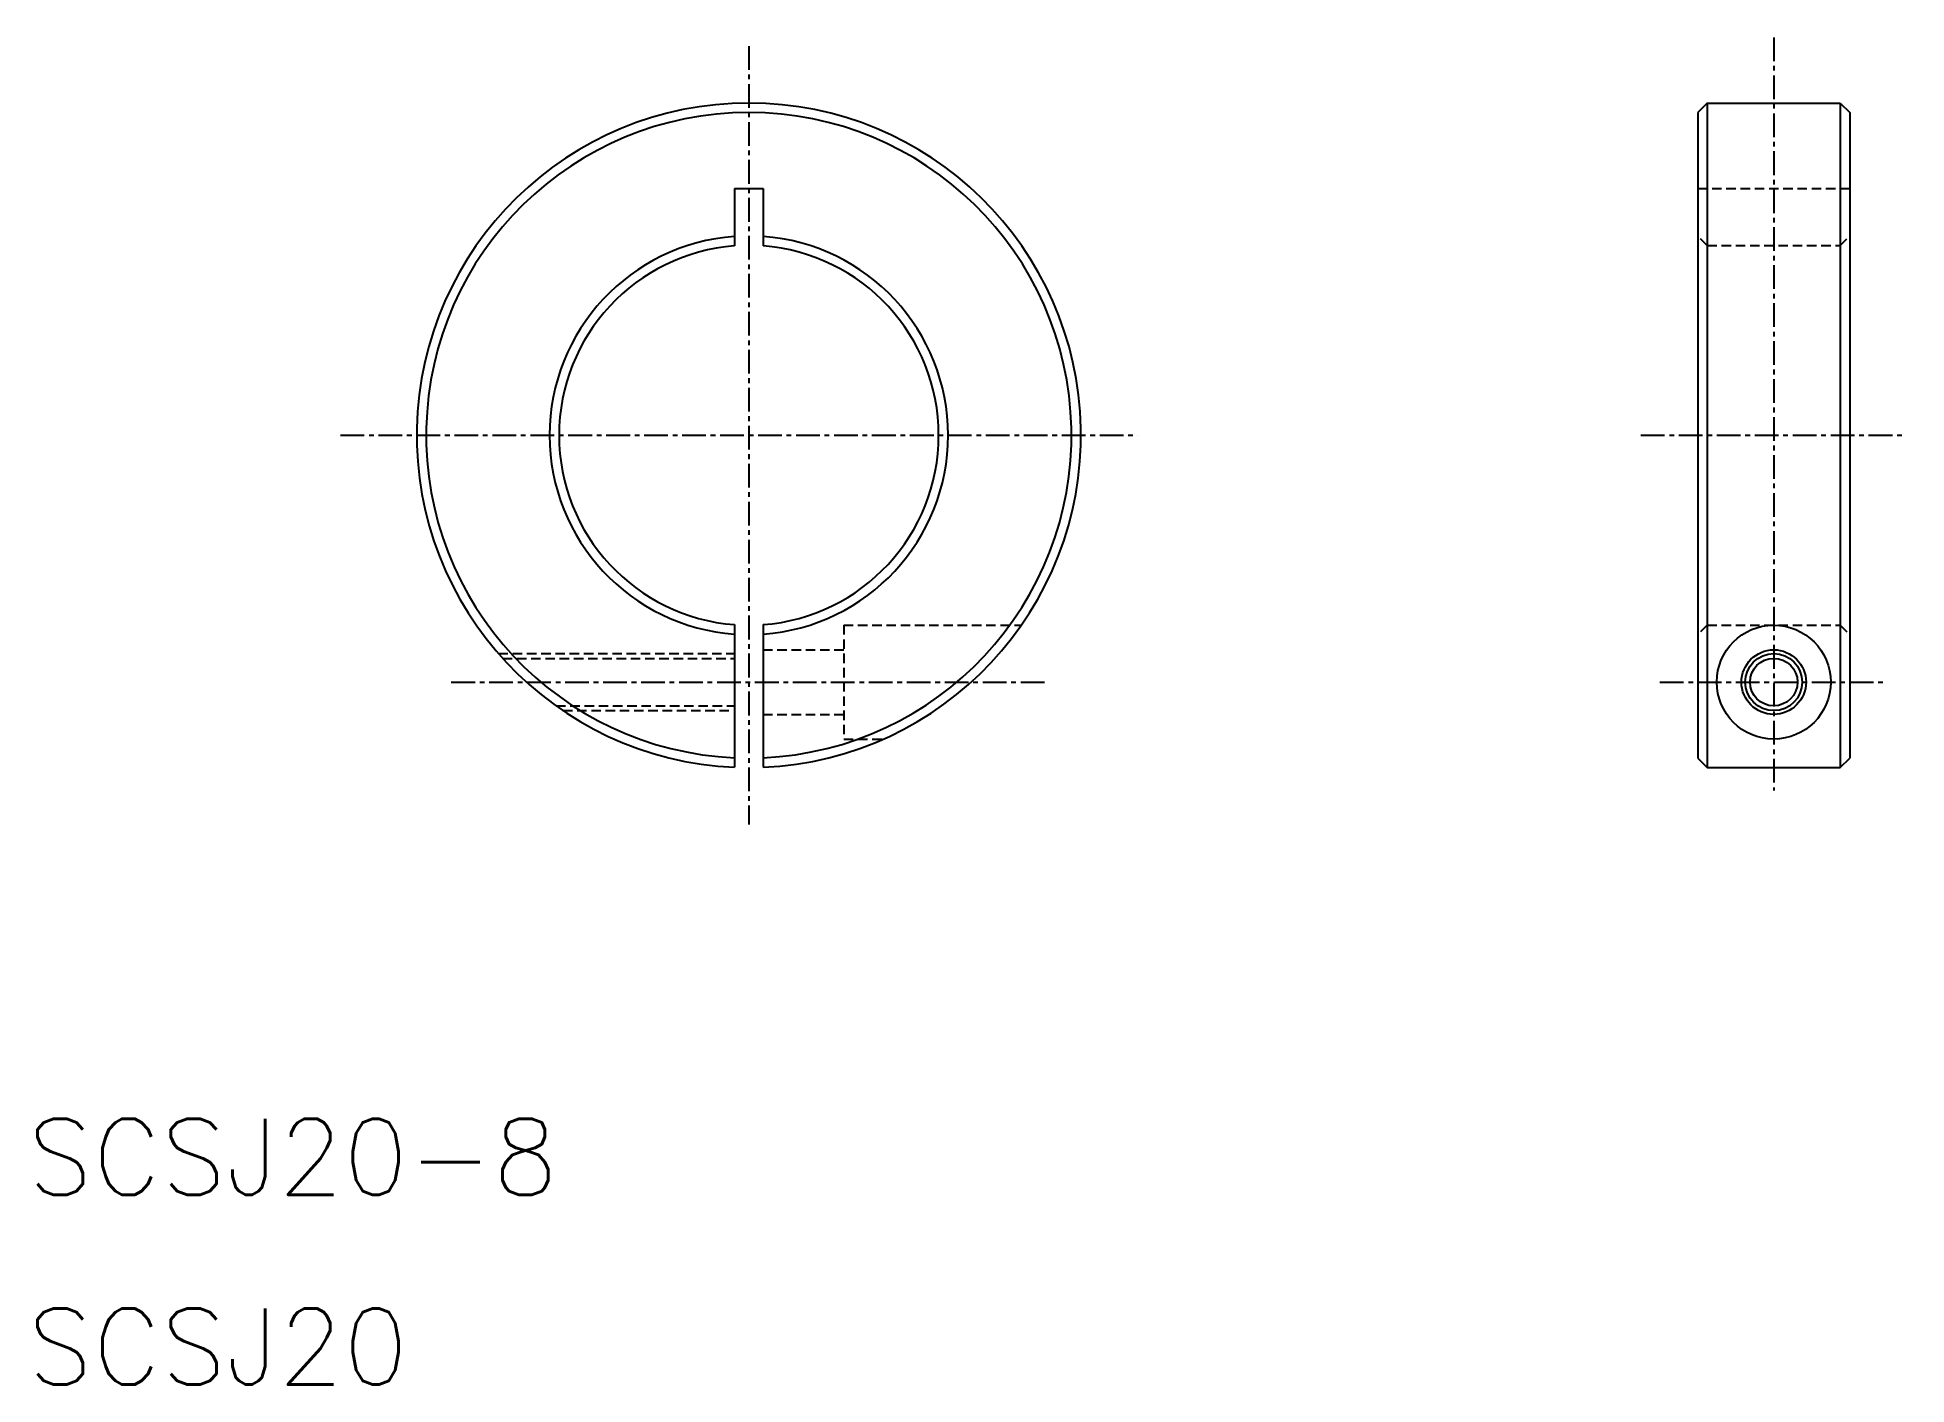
# Model space of a CAD drawing. Extents: x 10.5 to 109, y 10 to 81.
import ezdxf

# ---------------------------------------------------------------- set-up
doc = ezdxf.new("R2010")
doc.units = 0
doc.linetypes.add('CENTER', pattern=[2, 1.25, -0.25, 0.25, -0.25])
doc.linetypes.add('DASHED', pattern=[0.75, 0.5, -0.25])
doc.layers.get('0').update_dxf_attribs({"linetype": 'CONTINUOUS'})
doc.layers.add('CENTER', color=1, linetype='CENTER')
doc.styles.get("Standard").update_dxf_attribs({"font": 'txt.shx', "bigfont": 'bigfont.shx'})

msp = doc.modelspace()

# ---------------------------------------------------------------- linework, layer by layer
at = {"color": 7, "linetype": 'CONTINUOUS'}
for p, q in [((98.5, 77.5), (98, 77)), ((98, 77), (98, 43)), ((98.5, 77.5), (105.5, 77.5)), ((98.5, 77.5), (98.5, 42.5)), ((105.5, 77.5), (106, 77)), ((105.5, 77.5), (105.5, 42.5)), ((106, 77), (106, 43)), ((47.25, 73), (47.25, 69.972)), ((47.25, 73), (48.75, 73)), ((48.75, 73), (48.75, 69.972)), ((47.25, 50.028), (47.25, 42.516)), ((48.75, 50.028), (48.75, 42.516)), ((98, 43), (98.5, 42.5)), ((98.5, 42.5), (105.5, 42.5)), ((105.5, 42.5), (106, 43))]:
    msp.add_line(p, q, dxfattribs=at)
at = {"color": 3, "linetype": 'DASHED'}
for p, q in [((98, 73), (106, 73)), ((98.5, 70), (98, 70.5)), ((98.5, 70), (105.5, 70)), ((105.5, 70), (106, 70.5)), ((53, 50), (53, 44)), ((53, 50), (62.361, 50)), ((98.5, 50), (98, 49.5)), ((98.5, 50), (105.5, 50)), ((105.5, 50), (106, 49.5)), ((34.809, 48.5), (47.25, 48.5)), ((48.75, 48.7), (53, 48.7)), ((35.031, 48.25), (47.25, 48.25)), ((37.842, 45.75), (47.25, 45.75)), ((38.202, 45.5), (47.25, 45.5)), ((48.75, 45.3), (53, 45.3)), ((53, 44), (55.089, 44))]:
    msp.add_line(p, q, dxfattribs=at)
at = {"color": 7, "linetype": 'CONTINUOUS'}
for radius in [3, 1.7, 1.25]:
    msp.add_circle((102, 47), radius, dxfattribs=at)
at = {"color": 3, "linetype": 'CONTINUOUS'}
msp.add_circle((102, 47), 1.5, dxfattribs=at)
at = {"color": 7, "linetype": 'CONTINUOUS'}
for radius, start, end in [(17.5, 272.45629, 267.54371), (17, 272.52858, 267.47142), (10.5, 94.09604, 265.90396), (10, 94.30122, 265.69878), (10.5, 274.09604, 85.90396), (10, 274.30122, 85.69878)]:
    msp.add_arc((48, 60), radius, start, end, dxfattribs=at)
at = {"layer": 'CENTER', "color": 1, "linetype": 'CENTER'}
for p, q in [((102, 80.957), (102, 41.292)), ((48, 80.5), (48, 39.5)), ((26.488, 60), (68.5, 60)), ((95, 60), (109, 60)), ((32.322, 47), (63.678, 47)), ((96, 47), (108, 47))]:
    msp.add_line(p, q, dxfattribs=at)

# ---------------------------------------------------------------- texts
at = {"color": 7, "linetype": 'CONTINUOUS'}
for s, p in [('SCSJ20-8', (10, 20)), ('SCSJ20', (10, 10))]:
    msp.add_text(s, height=4, dxfattribs=at).set_placement(p)

doc.saveas('drawing.dxf')
